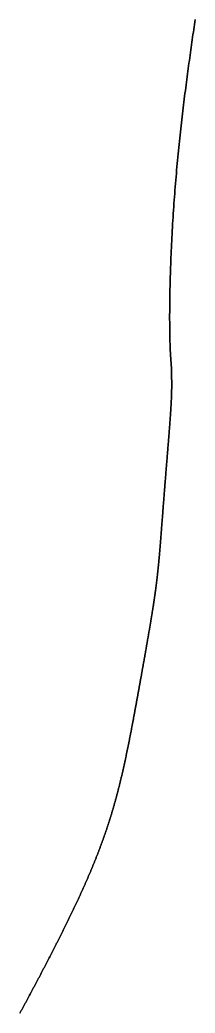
# Model space of a CAD drawing. Header units: inches. Extents: x 130170 to 284068, y 377793 to 804530.
# Drawn here: x 250104.9 to 250117.7, y 750698.3 to 750770.5 of the extents above; entities that cross this region are included whole.
import ezdxf

# ---------------------------------------------------------------- set-up
doc = ezdxf.new("R2010")
doc.units = ezdxf.units.IN
doc.header["$MEASUREMENT"] = 0
doc.layers.add('muni_il', color=7, linetype='Continuous')

msp = doc.modelspace()

# ---------------------------------------------------------------- linework, layer by layer
at = {"layer": 'muni_il'}
for points in [[(250117.679, 750770.477), (250117.653, 750770.297), (250117.627, 750770.117), (250117.6, 750769.936), (250117.574, 750769.754), (250117.548, 750769.571), (250117.521, 750769.388), (250117.495, 750769.204), (250117.468, 750769.019), (250117.442, 750768.833), (250117.416, 750768.647), (250117.389, 750768.459), (250117.362, 750768.271), (250117.336, 750768.082), (250117.309, 750767.891), (250117.283, 750767.7), (250117.256, 750767.508), (250117.229, 750767.315), (250117.203, 750767.12), (250117.176, 750766.925), (250117.15, 750766.728), (250117.123, 750766.531), (250117.097, 750766.332), (250117.07, 750766.132), (250117.044, 750765.931), (250117.017, 750765.728), (250116.991, 750765.525), (250116.965, 750765.32), (250116.938, 750765.114), (250116.912, 750764.906), (250116.886, 750764.697), (250116.86, 750764.488), (250116.834, 750764.276), (250116.809, 750764.064), (250116.783, 750763.85), (250116.758, 750763.634), (250116.732, 750763.418), (250116.707, 750763.2), (250116.682, 750762.98), (250116.657, 750762.76), (250116.633, 750762.538), (250116.608, 750762.314), (250116.584, 750762.09), (250116.56, 750761.864), (250116.536, 750761.637), (250116.512, 750761.408), (250116.489, 750761.179), (250116.466, 750760.948), (250116.443, 750760.716), (250116.42, 750760.482), (250116.398, 750760.248), (250116.376, 750760.012), (250116.354, 750759.775), (250116.332, 750759.538), (250116.311, 750759.299), (250116.291, 750759.059), (250116.27, 750758.819), (250116.25, 750758.577), (250116.231, 750758.335), (250116.211, 750758.092), (250116.192, 750757.848), (250116.174, 750757.604), (250116.156, 750757.359), (250116.138, 750757.114), (250116.121, 750756.868), (250116.104, 750756.622), (250116.087, 750756.375), (250116.072, 750756.129), (250116.056, 750755.882), (250116.041, 750755.635), (250116.026, 750755.389), (250116.012, 750755.142), (250115.999, 750754.896), (250115.986, 750754.651), (250115.973, 750754.406), (250115.961, 750754.161), (250115.95, 750753.917), (250115.938, 750753.675), (250115.928, 750753.433), (250115.918, 750753.192), (250115.908, 750752.953), (250115.899, 750752.715), (250115.891, 750752.479), (250115.883, 750752.244), (250115.876, 750752.011), (250115.869, 750751.78), (250115.862, 750751.552), (250115.856, 750751.326), (250115.851, 750751.102), (250115.846, 750750.881), (250115.842, 750750.663), (250115.838, 750750.448), (250115.835, 750750.236), (250115.832, 750750.027), (250115.83, 750749.822), (250115.827, 750749.621), (250115.826, 750749.423), (250115.825, 750749.23), (250115.824, 750749.041), (250115.824, 750748.856), (250115.824, 750748.677), (250115.825, 750748.501), (250115.826, 750748.331), (250115.827, 750748.166), (250115.828, 750748.006), (250115.83, 750747.852), (250115.833, 750747.703), (250115.835, 750747.56), (250115.838, 750747.423), (250115.841, 750747.291), (250115.844, 750747.166), (250115.847, 750747.046), (250115.85, 750746.933), (250115.854, 750746.826), (250115.857, 750746.725), (250115.861, 750746.629), (250115.865, 750746.54), (250115.869, 750746.457), (250115.872, 750746.379), (250115.876, 750746.307), (250115.879, 750746.24), (250115.883, 750746.178), (250115.886, 750746.12), (250115.951, 750745.13), (250115.952, 750745.085), (250115.953, 750745.061), (250115.954, 750745.036), (250115.955, 750745.01), (250115.956, 750744.983), (250115.956, 750744.956), (250115.957, 750744.928), (250115.958, 750744.9), (250115.959, 750744.871), (250115.959, 750744.842), (250115.96, 750744.812), (250115.961, 750744.783), (250115.962, 750744.753), (250115.962, 750744.723), (250115.963, 750744.693), (250115.963, 750744.662), (250115.964, 750744.632), (250115.965, 750744.602), (250115.965, 750744.572), (250115.966, 750744.541), (250115.966, 750744.511), (250115.967, 750744.481), (250115.967, 750744.451), (250115.968, 750744.421), (250115.968, 750744.391), (250115.969, 750744.361), (250115.969, 750744.332), (250115.97, 750744.302), (250115.97, 750744.273), (250115.97, 750744.244), (250115.971, 750744.214), (250115.971, 750744.185), (250115.971, 750744.156), (250115.971, 750744.128), (250115.971, 750744.099), (250115.972, 750744.07), (250115.972, 750744.042), (250115.972, 750744.013), (250115.972, 750743.985), (250115.972, 750743.957), (250115.972, 750743.929), (250115.972, 750743.901), (250115.972, 750743.873), (250115.972, 750743.845), (250115.972, 750743.817), (250115.971, 750743.789), (250115.971, 750743.761), (250115.971, 750743.733), (250115.971, 750743.705), (250115.97, 750743.677), (250115.97, 750743.649), (250115.97, 750743.622), (250115.969, 750743.594), (250115.969, 750743.566), (250115.968, 750743.538), (250115.968, 750743.51), (250115.967, 750743.482), (250115.967, 750743.454), (250115.966, 750743.426), (250115.965, 750743.397), (250115.964, 750743.369), (250115.964, 750743.341), (250115.963, 750743.312), (250115.962, 750743.283), (250115.961, 750743.255), (250115.96, 750743.226), (250115.959, 750743.197), (250115.958, 750743.168), (250115.957, 750743.138), (250115.956, 750743.109), (250115.955, 750743.079), (250115.954, 750743.049), (250115.953, 750743.019), (250115.952, 750742.989), (250115.95, 750742.959), (250115.949, 750742.928), (250115.948, 750742.898), (250115.946, 750742.867), (250115.945, 750742.836), (250115.944, 750742.804), (250115.942, 750742.773), (250115.94, 750742.741), (250115.939, 750742.709), (250115.937, 750742.677), (250115.936, 750742.644), (250115.934, 750742.612), (250115.932, 750742.579), (250115.93, 750742.545), (250115.929, 750742.512), (250115.927, 750742.478), (250115.925, 750742.444), (250115.923, 750742.41), (250115.921, 750742.375), (250115.919, 750742.34), (250115.917, 750742.305), (250115.915, 750742.27), (250115.912, 750742.234), (250115.91, 750742.198), (250115.908, 750742.162), (250115.906, 750742.125), (250115.903, 750742.089), (250115.901, 750742.052), (250115.898, 750742.014), (250115.896, 750741.976), (250115.894, 750741.938), (250115.891, 750741.9), (250115.888, 750741.861), (250115.886, 750741.822), (250115.883, 750741.783), (250115.88, 750741.743), (250115.878, 750741.703), (250115.875, 750741.663), (250115.872, 750741.623), (250115.869, 750741.582), (250115.866, 750741.541), (250115.863, 750741.499), (250115.86, 750741.457), (250115.857, 750741.415), (250115.854, 750741.373), (250115.851, 750741.33), (250115.848, 750741.287), (250115.844, 750741.243), (250115.841, 750741.199), (250115.838, 750741.155), (250115.835, 750741.111), (250115.831, 750741.066), (250115.828, 750741.021), (250115.825, 750740.976), (250115.821, 750740.93), (250115.817, 750740.885), (250115.814, 750740.838), (250115.81, 750740.792), (250115.807, 750740.745), (250115.803, 750740.698), (250115.799, 750740.65), (250115.796, 750740.603), (250115.792, 750740.555), (250115.788, 750740.506), (250115.784, 750740.458), (250115.781, 750740.409), (250115.777, 750740.36), (250115.773, 750740.31), (250115.769, 750740.26), (250115.765, 750740.21), (250115.761, 750740.16), (250115.757, 750740.11), (250115.753, 750740.059), (250115.749, 750740.008), (250115.745, 750739.957), (250115.741, 750739.905), (250115.736, 750739.853), (250115.732, 750739.801), (250115.728, 750739.749), (250115.724, 750739.697), (250115.719, 750739.644), (250115.715, 750739.591), (250115.711, 750739.538), (250115.707, 750739.485), (250115.702, 750739.431), (250115.698, 750739.378), (250115.694, 750739.324), (250115.689, 750739.27), (250115.685, 750739.215), (250115.68, 750739.161), (250115.676, 750739.106), (250115.672, 750739.051), (250115.667, 750738.997), (250115.663, 750738.941), (250115.658, 750738.886), (250115.654, 750738.831), (250115.649, 750738.775), (250115.645, 750738.72), (250115.64, 750738.664), (250115.635, 750738.608), (250115.631, 750738.552), (250115.626, 750738.496), (250115.622, 750738.44), (250115.617, 750738.383), (250115.613, 750738.327), (250115.608, 750738.27), (250115.603, 750738.214), (250115.599, 750738.157), (250115.594, 750738.1), (250115.59, 750738.044), (250115.585, 750737.987), (250115.58, 750737.93), (250115.576, 750737.873), (250115.571, 750737.816), (250115.567, 750737.759), (250115.562, 750737.702), (250115.557, 750737.645), (250115.553, 750737.588), (250115.548, 750737.531), (250115.544, 750737.474), (250115.539, 750737.417), (250115.534, 750737.359), (250115.53, 750737.302), (250115.525, 750737.245), (250115.521, 750737.188), (250115.516, 750737.131), (250115.511, 750737.074), (250115.507, 750737.017), (250115.502, 750736.96), (250115.498, 750736.904), (250115.493, 750736.847), (250115.489, 750736.79), (250115.484, 750736.733), (250115.48, 750736.677), (250115.475, 750736.62), (250115.471, 750736.564), (250115.466, 750736.507), (250115.462, 750736.451), (250115.457, 750736.395), (250115.453, 750736.338), (250115.448, 750736.282), (250115.444, 750736.226), (250115.44, 750736.171), (250115.435, 750736.115), (250115.431, 750736.059), (250115.427, 750736.004), (250115.422, 750735.948), (250115.418, 750735.893), (250115.413, 750735.838), (250115.409, 750735.783), (250115.405, 750735.728), (250115.401, 750735.673), (250115.396, 750735.618), (250115.392, 750735.564), (250115.388, 750735.509), (250115.384, 750735.455), (250115.38, 750735.401), (250115.375, 750735.347), (250115.371, 750735.293), (250115.367, 750735.24), (250115.363, 750735.186), (250115.359, 750735.133), (250115.355, 750735.08), (250115.351, 750735.027), (250115.347, 750734.974), (250115.343, 750734.921), (250115.338, 750734.869), (250115.334, 750734.817), (250115.33, 750734.764), (250115.326, 750734.713), (250115.322, 750734.661), (250115.319, 750734.609), (250115.315, 750734.558), (250115.311, 750734.507), (250115.307, 750734.455), (250115.303, 750734.405), (250115.299, 750734.354), (250115.295, 750734.303), (250115.291, 750734.253), (250115.287, 750734.203), (250115.284, 750734.153), (250115.28, 750734.103), (250115.276, 750734.054), (250115.272, 750734.004), (250115.268, 750733.955), (250115.265, 750733.906), (250115.261, 750733.857), (250115.257, 750733.809), (250115.253, 750733.76), (250115.25, 750733.712), (250115.246, 750733.664), (250115.242, 750733.616), (250115.239, 750733.568), (250115.235, 750733.521), (250115.231, 750733.473), (250115.228, 750733.426), (250115.224, 750733.379), (250115.221, 750733.332), (250115.217, 750733.286), (250115.213, 750733.239), (250115.21, 750733.193), (250115.206, 750733.147), (250115.203, 750733.101), (250115.199, 750733.056), (250115.196, 750733.01), (250115.192, 750732.965), (250115.189, 750732.92), (250115.185, 750732.875), (250115.181, 750732.83), (250115.178, 750732.786), (250115.174, 750732.741), (250115.171, 750732.697), (250115.167, 750732.653), (250115.164, 750732.609), (250115.16, 750732.565), (250115.157, 750732.522), (250115.154, 750732.478), (250115.15, 750732.435), (250115.147, 750732.392), (250115.143, 750732.349), (250115.139, 750732.306), (250115.136, 750732.263), (250115.133, 750732.221), (250115.129, 750732.179), (250115.126, 750732.137), (250115.122, 750732.095), (250115.119, 750732.053), (250115.115, 750732.011), (250115.112, 750731.969), (250115.108, 750731.928), (250115.105, 750731.887), (250115.101, 750731.845), (250115.098, 750731.804), (250115.094, 750731.763), (250115.091, 750731.723), (250115.087, 750731.682), (250115.084, 750731.641), (250115.08, 750731.601), (250115.076, 750731.561), (250115.073, 750731.521), (250115.069, 750731.481), (250115.066, 750731.441), (250115.062, 750731.401), (250115.059, 750731.361), (250115.055, 750731.321), (250115.051, 750731.282), (250115.048, 750731.242), (250115.044, 750731.203), (250115.04, 750731.164), (250115.037, 750731.125), (250115.033, 750731.085), (250115.029, 750731.046), (250115.026, 750731.007), (250115.022, 750730.969), (250115.018, 750730.93), (250115.014, 750730.891), (250115.01, 750730.852), (250115.007, 750730.814), (250115.003, 750730.775), (250114.999, 750730.737), (250114.995, 750730.698), (250114.991, 750730.66), (250114.987, 750730.622), (250114.983, 750730.584), (250114.979, 750730.545), (250114.975, 750730.507), (250114.971, 750730.469), (250114.967, 750730.431), (250114.963, 750730.393), (250114.959, 750730.355), (250114.955, 750730.317), (250114.951, 750730.279), (250114.947, 750730.241), (250114.943, 750730.203), (250114.938, 750730.165), (250114.934, 750730.127), (250114.93, 750730.089), (250114.925, 750730.051), (250114.921, 750730.013), (250114.917, 750729.975), (250114.912, 750729.937), (250114.908, 750729.899), (250114.903, 750729.861), (250114.899, 750729.823), (250114.894, 750729.785), (250114.89, 750729.747), (250114.885, 750729.709), (250114.881, 750729.671), (250114.876, 750729.633), (250114.871, 750729.595), (250114.867, 750729.556), (250114.862, 750729.518), (250114.857, 750729.48), (250114.852, 750729.441), (250114.847, 750729.403), (250114.842, 750729.365), (250114.837, 750729.326), (250114.832, 750729.287), (250114.827, 750729.249), (250114.822, 750729.21), (250114.817, 750729.171), (250114.812, 750729.132), (250114.807, 750729.093), (250114.802, 750729.055), (250114.796, 750729.015), (250114.791, 750728.976), (250114.786, 750728.937), (250114.78, 750728.898), (250114.775, 750728.858), (250114.769, 750728.819), (250114.764, 750728.779), (250114.758, 750728.739), (250114.752, 750728.699), (250114.747, 750728.659), (250114.741, 750728.619), (250114.735, 750728.579), (250114.729, 750728.539), (250114.724, 750728.498), (250114.718, 750728.458), (250114.712, 750728.417), (250114.706, 750728.376), (250114.7, 750728.335), (250114.694, 750728.294), (250114.688, 750728.253), (250114.681, 750728.212), (250114.675, 750728.17), (250114.669, 750728.129), (250114.662, 750728.087), (250114.656, 750728.045), (250114.65, 750728.003), (250114.643, 750727.961), (250114.637, 750727.919), (250114.63, 750727.876), (250114.624, 750727.834), (250114.617, 750727.791), (250114.61, 750727.748), (250114.603, 750727.705), (250114.597, 750727.661), (250114.59, 750727.618), (250114.583, 750727.574), (250114.576, 750727.531), (250114.569, 750727.487), (250114.562, 750727.443), (250114.555, 750727.398), (250114.548, 750727.354), (250114.54, 750727.309), (250114.533, 750727.265), (250114.526, 750727.22), (250114.519, 750727.175), (250114.511, 750727.129), (250114.504, 750727.084), (250114.496, 750727.038), (250114.489, 750726.992), (250114.481, 750726.946), (250114.474, 750726.9), (250114.466, 750726.854), (250114.458, 750726.807), (250114.45, 750726.76), (250114.442, 750726.713), (250114.435, 750726.666), (250114.427, 750726.619), (250114.419, 750726.572), (250114.411, 750726.524), (250114.403, 750726.476), (250114.395, 750726.428), (250114.386, 750726.38), (250114.378, 750726.331), (250114.37, 750726.283), (250114.362, 750726.234), (250114.353, 750726.185), (250114.345, 750726.136), (250114.337, 750726.087), (250114.328, 750726.037), (250114.32, 750725.987), (250114.311, 750725.937), (250114.302, 750725.887), (250114.294, 750725.837), (250114.285, 750725.787), (250114.276, 750725.736), (250114.268, 750725.685), (250114.259, 750725.634), (250114.25, 750725.583), (250114.241, 750725.532), (250114.232, 750725.48), (250114.223, 750725.429), (250114.214, 750725.377), (250114.205, 750725.325), (250114.196, 750725.273), (250114.187, 750725.22), (250114.178, 750725.168), (250114.168, 750725.115), (250114.159, 750725.062), (250114.15, 750725.009), (250114.141, 750724.956), (250114.131, 750724.902), (250114.122, 750724.849), (250114.112, 750724.795), (250114.103, 750724.741), (250114.093, 750724.687), (250114.084, 750724.633), (250114.074, 750724.579), (250114.065, 750724.524), (250114.055, 750724.469), (250114.045, 750724.415), (250114.036, 750724.36), (250114.026, 750724.305), (250114.016, 750724.249), (250114.006, 750724.194), (250113.997, 750724.138), (250113.987, 750724.083), (250113.977, 750724.027), (250113.967, 750723.971), (250113.957, 750723.915), (250113.947, 750723.859), (250113.937, 750723.803), (250113.927, 750723.746), (250113.917, 750723.69), (250113.907, 750723.633), (250113.897, 750723.576), (250113.887, 750723.52), (250113.876, 750723.463), (250113.866, 750723.405), (250113.856, 750723.348), (250113.846, 750723.291), (250113.835, 750723.233), (250113.825, 750723.176), (250113.815, 750723.118), (250113.805, 750723.061), (250113.794, 750723.003), (250113.784, 750722.945), (250113.774, 750722.887), (250113.763, 750722.829), (250113.753, 750722.771), (250113.742, 750722.713), (250113.732, 750722.654), (250113.721, 750722.596), (250113.711, 750722.537), (250113.7, 750722.479), (250113.69, 750722.42), (250113.679, 750722.362), (250113.669, 750722.303), (250113.658, 750722.244), (250113.648, 750722.185), (250113.637, 750722.127), (250113.626, 750722.068), (250113.616, 750722.009), (250113.605, 750721.95), (250113.594, 750721.891), (250113.584, 750721.832), (250113.573, 750721.772), (250113.562, 750721.713), (250113.552, 750721.654), (250113.541, 750721.595), (250113.53, 750721.536), (250113.519, 750721.476), (250113.509, 750721.417), (250113.498, 750721.358), (250113.487, 750721.298), (250113.476, 750721.239), (250113.465, 750721.18), (250113.454, 750721.12), (250113.444, 750721.061), (250113.433, 750721.002), (250113.422, 750720.942), (250113.411, 750720.883), (250113.4, 750720.824), (250113.389, 750720.764), (250113.378, 750720.705), (250113.368, 750720.645), (250113.357, 750720.586), (250113.346, 750720.527), (250113.335, 750720.468), (250113.324, 750720.408), (250113.313, 750720.349), (250113.302, 750720.29), (250113.291, 750720.23), (250113.28, 750720.171), (250113.269, 750720.112), (250113.258, 750720.053), (250113.247, 750719.994), (250113.236, 750719.935), (250113.225, 750719.876), (250113.214, 750719.817), (250113.203, 750719.758), (250113.192, 750719.699), (250113.181, 750719.64), (250113.17, 750719.581), (250113.159, 750719.522), (250113.148, 750719.464), (250113.137, 750719.405), (250113.125, 750719.346), (250113.114, 750719.288), (250113.103, 750719.229), (250113.092, 750719.171), (250113.081, 750719.112), (250113.07, 750719.054), (250113.059, 750718.996), (250113.048, 750718.938), (250113.036, 750718.879), (250113.025, 750718.821), (250113.014, 750718.763), (250113.003, 750718.705), (250112.991, 750718.647), (250112.98, 750718.59), (250112.969, 750718.532), (250112.958, 750718.474), (250112.947, 750718.416), (250112.935, 750718.359), (250112.924, 750718.301), (250112.913, 750718.244), (250112.901, 750718.187), (250112.89, 750718.129), (250112.879, 750718.072), (250112.867, 750718.015), (250112.856, 750717.958), (250112.844, 750717.901), (250112.833, 750717.844), (250112.822, 750717.787), (250112.81, 750717.731), (250112.799, 750717.674), (250112.787, 750717.617), (250112.776, 750717.561), (250112.764, 750717.504), (250112.753, 750717.448), (250112.741, 750717.392), (250112.73, 750717.336), (250112.718, 750717.28), (250112.706, 750717.224), (250112.695, 750717.168), (250112.683, 750717.112), (250112.671, 750717.056), (250112.66, 750717.001), (250112.648, 750716.945), (250112.636, 750716.89), (250112.624, 750716.834), (250112.612, 750716.779), (250112.601, 750716.724), (250112.589, 750716.668), (250112.577, 750716.613), (250112.565, 750716.558), (250112.553, 750716.503), (250112.541, 750716.449), (250112.529, 750716.394), (250112.517, 750716.339), (250112.505, 750716.285), (250112.493, 750716.23), (250112.481, 750716.176), (250112.469, 750716.121), (250112.456, 750716.067), (250112.444, 750716.013), (250112.432, 750715.959), (250112.42, 750715.905), (250112.407, 750715.851), (250112.395, 750715.797), (250112.383, 750715.743), (250112.37, 750715.689), (250112.358, 750715.636), (250112.345, 750715.582), (250112.333, 750715.528), (250112.32, 750715.475), (250112.307, 750715.422), (250112.295, 750715.368), (250112.282, 750715.315), (250112.269, 750715.262), (250112.257, 750715.209), (250112.244, 750715.156), (250112.231, 750715.103), (250112.218, 750715.05), (250112.205, 750714.997), (250112.192, 750714.944), (250112.179, 750714.892), (250112.166, 750714.839), (250112.153, 750714.787), (250112.14, 750714.734), (250112.126, 750714.682), (250112.113, 750714.629), (250112.1, 750714.577), (250112.086, 750714.525), (250112.073, 750714.473), (250112.059, 750714.42), (250112.046, 750714.368), (250112.032, 750714.316), (250112.019, 750714.264), (250112.005, 750714.213), (250111.991, 750714.161), (250111.977, 750714.109), (250111.964, 750714.057), (250111.95, 750714.005), (250111.936, 750713.954), (250111.922, 750713.902), (250111.907, 750713.851), (250111.893, 750713.799), (250111.879, 750713.748), (250111.865, 750713.696), (250111.851, 750713.645), (250111.836, 750713.593), (250111.822, 750713.542), (250111.807, 750713.491), (250111.793, 750713.44), (250111.778, 750713.388), (250111.763, 750713.337), (250111.749, 750713.286), (250111.734, 750713.235), (250111.719, 750713.184), (250111.704, 750713.133), (250111.689, 750713.082), (250111.674, 750713.031), (250111.659, 750712.981), (250111.644, 750712.93), (250111.628, 750712.879), (250111.613, 750712.828), (250111.598, 750712.777), (250111.582, 750712.727), (250111.567, 750712.676), (250111.551, 750712.625), (250111.536, 750712.575), (250111.52, 750712.524), (250111.504, 750712.473), (250111.488, 750712.423), (250111.472, 750712.372), (250111.456, 750712.322), (250111.44, 750712.271), (250111.424, 750712.221), (250111.408, 750712.17), (250111.392, 750712.12), (250111.375, 750712.069), (250111.359, 750712.019), (250111.342, 750711.969), (250111.326, 750711.918), (250111.309, 750711.868), (250111.293, 750711.818), (250111.276, 750711.767), (250111.259, 750711.717), (250111.242, 750711.667), (250111.225, 750711.617), (250111.208, 750711.566), (250111.191, 750711.516), (250111.174, 750711.466), (250111.156, 750711.416), (250111.139, 750711.365), (250111.122, 750711.315), (250111.104, 750711.265), (250111.087, 750711.215), (250111.069, 750711.165), (250111.051, 750711.114), (250111.034, 750711.064), (250111.016, 750711.014), (250110.998, 750710.964), (250110.98, 750710.914), (250110.962, 750710.864), (250110.944, 750710.814), (250110.925, 750710.764), (250110.907, 750710.713), (250110.889, 750710.663), (250110.87, 750710.613), (250110.852, 750710.563), (250110.833, 750710.513), (250110.815, 750710.463), (250110.796, 750710.413), (250110.777, 750710.363), (250110.758, 750710.313), (250110.74, 750710.262), (250110.721, 750710.212), (250110.702, 750710.162), (250110.682, 750710.112), (250110.663, 750710.062), (250110.644, 750710.012), (250110.625, 750709.962), (250110.605, 750709.912), (250110.586, 750709.862), (250110.566, 750709.812), (250110.547, 750709.762), (250110.527, 750709.712), (250110.507, 750709.661), (250110.487, 750709.611), (250110.467, 750709.561), (250110.447, 750709.511), (250110.427, 750709.461), (250110.407, 750709.411), (250110.387, 750709.361), (250110.367, 750709.311), (250110.347, 750709.261), (250110.326, 750709.211), (250110.306, 750709.161), (250110.286, 750709.111), (250110.265, 750709.06), (250110.244, 750709.01), (250110.224, 750708.96), (250110.203, 750708.91), (250110.182, 750708.86), (250110.161, 750708.81), (250110.14, 750708.76), (250110.119, 750708.71), (250110.098, 750708.66), (250110.077, 750708.61), (250110.056, 750708.559), (250110.035, 750708.509), (250110.014, 750708.459), (250109.992, 750708.409), (250109.971, 750708.359), (250109.949, 750708.309), (250109.928, 750708.259), (250109.906, 750708.209), (250109.884, 750708.159), (250109.863, 750708.109), (250109.841, 750708.058), (250109.819, 750708.008), (250109.797, 750707.958), (250109.775, 750707.908), (250109.753, 750707.858), (250109.731, 750707.808), (250109.709, 750707.758), (250109.687, 750707.708), (250109.665, 750707.657), (250109.643, 750707.607), (250109.62, 750707.557), (250109.598, 750707.507), (250109.576, 750707.457), (250109.553, 750707.407), (250109.53, 750707.357), (250109.508, 750707.307), (250109.485, 750707.257), (250109.463, 750707.206), (250109.44, 750707.156), (250109.417, 750707.106), (250109.394, 750707.056), (250109.372, 750707.006), (250109.349, 750706.956), (250109.326, 750706.906), (250109.303, 750706.856), (250109.28, 750706.806), (250109.257, 750706.755), (250109.233, 750706.705), (250109.21, 750706.655), (250109.187, 750706.605), (250109.164, 750706.555), (250109.14, 750706.505), (250109.117, 750706.455), (250109.094, 750706.405), (250109.07, 750706.355), (250109.047, 750706.305), (250109.023, 750706.255), (250109, 750706.205), (250108.976, 750706.155), (250108.952, 750706.105), (250108.929, 750706.054), (250108.905, 750706.004), (250108.881, 750705.954), (250108.857, 750705.904), (250108.834, 750705.854), (250108.81, 750705.804), (250108.786, 750705.754), (250108.762, 750705.704), (250108.738, 750705.654), (250108.714, 750705.604), (250108.69, 750705.554), (250108.666, 750705.504), (250108.642, 750705.454), (250108.618, 750705.404), (250108.593, 750705.354), (250108.569, 750705.304), (250108.545, 750705.254), (250108.521, 750705.204), (250108.496, 750705.154), (250108.472, 750705.104), (250108.448, 750705.055), (250108.423, 750705.005), (250108.399, 750704.955), (250108.374, 750704.905), (250108.35, 750704.855), (250108.325, 750704.805), (250108.301, 750704.755), (250108.276, 750704.705), (250108.251, 750704.655), (250108.227, 750704.605), (250108.202, 750704.556), (250108.177, 750704.506), (250108.153, 750704.456), (250108.128, 750704.406), (250108.103, 750704.356), (250108.078, 750704.306), (250108.054, 750704.256), (250108.029, 750704.207), (250108.004, 750704.157), (250107.979, 750704.107), (250107.954, 750704.057), (250107.929, 750704.007), (250107.904, 750703.958), (250107.879, 750703.908), (250107.854, 750703.858), (250107.829, 750703.808), (250107.804, 750703.759), (250107.779, 750703.709), (250107.754, 750703.659), (250107.729, 750703.609), (250107.703, 750703.56), (250107.678, 750703.51), (250107.653, 750703.46), (250107.628, 750703.41), (250107.603, 750703.361), (250107.578, 750703.311), (250107.552, 750703.261), (250107.527, 750703.212), (250107.502, 750703.162), (250107.476, 750703.112), (250107.451, 750703.063), (250107.426, 750703.013), (250107.4, 750702.963), (250107.375, 750702.914), (250107.349, 750702.864), (250107.324, 750702.815), (250107.298, 750702.765), (250107.273, 750702.715), (250107.247, 750702.666), (250107.222, 750702.616), (250107.196, 750702.567), (250107.171, 750702.517), (250107.145, 750702.467), (250107.12, 750702.418), (250107.094, 750702.368), (250107.069, 750702.319), (250107.043, 750702.269), (250107.017, 750702.22), (250106.992, 750702.17), (250106.966, 750702.121), (250106.94, 750702.071), (250106.915, 750702.022), (250106.889, 750701.972), (250106.863, 750701.923), (250106.837, 750701.873), (250106.812, 750701.824), (250106.786, 750701.774), (250106.76, 750701.725), (250106.734, 750701.675), (250106.708, 750701.626), (250106.683, 750701.577), (250106.657, 750701.527), (250106.631, 750701.478), (250106.605, 750701.428), (250106.579, 750701.379), (250106.553, 750701.33), (250106.527, 750701.28), (250106.501, 750701.231), (250106.475, 750701.181), (250106.449, 750701.132), (250106.423, 750701.083), (250106.397, 750701.033), (250106.371, 750700.984), (250106.345, 750700.935), (250106.319, 750700.885), (250106.293, 750700.836), (250106.267, 750700.787), (250106.241, 750700.738), (250106.215, 750700.688), (250106.189, 750700.639), (250106.163, 750700.59), (250106.137, 750700.54), (250106.111, 750700.491), (250106.084, 750700.442), (250106.058, 750700.393), (250106.032, 750700.343), (250106.006, 750700.294), (250105.98, 750700.245), (250105.954, 750700.196), (250105.927, 750700.147), (250105.901, 750700.097), (250105.875, 750700.048), (250105.849, 750699.999), (250105.822, 750699.95), (250105.796, 750699.901), (250105.77, 750699.852), (250105.744, 750699.803), (250105.717, 750699.753), (250105.691, 750699.704), (250105.665, 750699.655), (250105.638, 750699.606), (250105.612, 750699.557), (250105.586, 750699.508), (250105.559, 750699.459), (250105.533, 750699.41), (250105.507, 750699.361), (250105.48, 750699.312), (250105.454, 750699.263), (250105.427, 750699.214), (250105.401, 750699.165), (250105.375, 750699.116), (250105.348, 750699.067), (250105.322, 750699.018), (250105.295, 750698.969), (250105.269, 750698.92), (250105.242, 750698.871), (250105.216, 750698.822), (250105.189, 750698.773), (250105.163, 750698.724), (250105.136, 750698.675), (250105.11, 750698.627), (250105.083, 750698.578), (250105.057, 750698.529), (250105.03, 750698.48), (250105.004, 750698.431), (250104.977, 750698.382), (250104.95, 750698.334), (250104.924, 750698.285)], [(250104.924, 750698.285), (250104.95, 750698.334), (250104.977, 750698.382), (250105.004, 750698.431), (250105.03, 750698.48), (250105.057, 750698.529), (250105.083, 750698.578), (250105.11, 750698.627), (250105.136, 750698.675), (250105.163, 750698.724), (250105.189, 750698.773), (250105.216, 750698.822), (250105.242, 750698.871), (250105.269, 750698.92), (250105.295, 750698.969), (250105.322, 750699.018), (250105.348, 750699.067), (250105.375, 750699.116), (250105.401, 750699.165), (250105.427, 750699.214), (250105.454, 750699.263), (250105.48, 750699.312), (250105.507, 750699.361), (250105.533, 750699.41), (250105.559, 750699.459), (250105.586, 750699.508), (250105.612, 750699.557), (250105.638, 750699.606), (250105.665, 750699.655), (250105.691, 750699.704), (250105.717, 750699.753), (250105.744, 750699.803), (250105.77, 750699.852), (250105.796, 750699.901), (250105.822, 750699.95), (250105.849, 750699.999), (250105.875, 750700.048), (250105.901, 750700.097), (250105.927, 750700.147), (250105.954, 750700.196), (250105.98, 750700.245), (250106.006, 750700.294), (250106.032, 750700.343), (250106.058, 750700.393), (250106.084, 750700.442), (250106.111, 750700.491), (250106.137, 750700.54), (250106.163, 750700.59), (250106.189, 750700.639), (250106.215, 750700.688), (250106.241, 750700.738), (250106.267, 750700.787), (250106.293, 750700.836), (250106.319, 750700.885), (250106.345, 750700.935), (250106.371, 750700.984), (250106.397, 750701.033), (250106.423, 750701.083), (250106.449, 750701.132), (250106.475, 750701.181), (250106.501, 750701.231), (250106.527, 750701.28), (250106.553, 750701.33), (250106.579, 750701.379), (250106.605, 750701.428), (250106.631, 750701.478), (250106.657, 750701.527), (250106.683, 750701.577), (250106.708, 750701.626), (250106.734, 750701.675), (250106.76, 750701.725), (250106.786, 750701.774), (250106.812, 750701.824), (250106.837, 750701.873), (250106.863, 750701.923), (250106.889, 750701.972), (250106.915, 750702.022), (250106.94, 750702.071), (250106.966, 750702.121), (250106.992, 750702.17), (250107.017, 750702.22), (250107.043, 750702.269), (250107.069, 750702.319), (250107.094, 750702.368), (250107.12, 750702.418), (250107.145, 750702.467), (250107.171, 750702.517), (250107.196, 750702.567), (250107.222, 750702.616), (250107.247, 750702.666), (250107.273, 750702.715), (250107.298, 750702.765), (250107.324, 750702.815), (250107.349, 750702.864), (250107.375, 750702.914), (250107.4, 750702.963), (250107.426, 750703.013), (250107.451, 750703.063), (250107.476, 750703.112), (250107.502, 750703.162), (250107.527, 750703.212), (250107.552, 750703.261), (250107.578, 750703.311), (250107.603, 750703.361), (250107.628, 750703.41), (250107.653, 750703.46), (250107.678, 750703.51), (250107.703, 750703.56), (250107.729, 750703.609), (250107.754, 750703.659), (250107.779, 750703.709), (250107.804, 750703.759), (250107.829, 750703.808), (250107.854, 750703.858), (250107.879, 750703.908), (250107.904, 750703.958), (250107.929, 750704.007), (250107.954, 750704.057), (250107.979, 750704.107), (250108.004, 750704.157), (250108.029, 750704.207), (250108.054, 750704.256), (250108.078, 750704.306), (250108.103, 750704.356), (250108.128, 750704.406), (250108.153, 750704.456), (250108.177, 750704.506), (250108.202, 750704.556), (250108.227, 750704.605), (250108.251, 750704.655), (250108.276, 750704.705), (250108.301, 750704.755), (250108.325, 750704.805), (250108.35, 750704.855), (250108.374, 750704.905), (250108.399, 750704.955), (250108.423, 750705.005), (250108.448, 750705.055), (250108.472, 750705.104), (250108.496, 750705.154), (250108.521, 750705.204), (250108.545, 750705.254), (250108.569, 750705.304), (250108.593, 750705.354), (250108.618, 750705.404), (250108.642, 750705.454), (250108.666, 750705.504), (250108.69, 750705.554), (250108.714, 750705.604), (250108.738, 750705.654), (250108.762, 750705.704), (250108.786, 750705.754), (250108.81, 750705.804), (250108.834, 750705.854), (250108.857, 750705.904), (250108.881, 750705.954), (250108.905, 750706.004), (250108.929, 750706.054), (250108.952, 750706.105), (250108.976, 750706.155), (250109, 750706.205), (250109.023, 750706.255), (250109.047, 750706.305), (250109.07, 750706.355), (250109.094, 750706.405), (250109.117, 750706.455), (250109.14, 750706.505), (250109.164, 750706.555), (250109.187, 750706.605), (250109.21, 750706.655), (250109.233, 750706.705), (250109.257, 750706.755), (250109.28, 750706.806), (250109.303, 750706.856), (250109.326, 750706.906), (250109.349, 750706.956), (250109.372, 750707.006), (250109.394, 750707.056), (250109.417, 750707.106), (250109.44, 750707.156), (250109.463, 750707.206), (250109.485, 750707.257), (250109.508, 750707.307), (250109.53, 750707.357), (250109.553, 750707.407), (250109.576, 750707.457), (250109.598, 750707.507), (250109.62, 750707.557), (250109.643, 750707.607), (250109.665, 750707.657), (250109.687, 750707.708), (250109.709, 750707.758), (250109.731, 750707.808), (250109.753, 750707.858), (250109.775, 750707.908), (250109.797, 750707.958), (250109.819, 750708.008), (250109.841, 750708.058), (250109.863, 750708.109), (250109.884, 750708.159), (250109.906, 750708.209), (250109.928, 750708.259), (250109.949, 750708.309), (250109.971, 750708.359), (250109.992, 750708.409), (250110.014, 750708.459), (250110.035, 750708.509), (250110.056, 750708.559), (250110.077, 750708.61), (250110.098, 750708.66), (250110.119, 750708.71), (250110.14, 750708.76), (250110.161, 750708.81), (250110.182, 750708.86), (250110.203, 750708.91), (250110.224, 750708.96), (250110.244, 750709.01), (250110.265, 750709.06), (250110.286, 750709.111), (250110.306, 750709.161), (250110.326, 750709.211), (250110.347, 750709.261), (250110.367, 750709.311), (250110.387, 750709.361), (250110.407, 750709.411), (250110.427, 750709.461), (250110.447, 750709.511), (250110.467, 750709.561), (250110.487, 750709.611), (250110.507, 750709.661), (250110.527, 750709.712), (250110.547, 750709.762), (250110.566, 750709.812), (250110.586, 750709.862), (250110.605, 750709.912), (250110.625, 750709.962), (250110.644, 750710.012), (250110.663, 750710.062), (250110.682, 750710.112), (250110.702, 750710.162), (250110.721, 750710.212), (250110.74, 750710.262), (250110.758, 750710.313), (250110.777, 750710.363), (250110.796, 750710.413), (250110.815, 750710.463), (250110.833, 750710.513), (250110.852, 750710.563), (250110.87, 750710.613), (250110.889, 750710.663), (250110.907, 750710.713), (250110.925, 750710.764), (250110.944, 750710.814), (250110.962, 750710.864), (250110.98, 750710.914), (250110.998, 750710.964), (250111.016, 750711.014), (250111.034, 750711.064), (250111.051, 750711.114), (250111.069, 750711.165), (250111.087, 750711.215), (250111.104, 750711.265), (250111.122, 750711.315), (250111.139, 750711.365), (250111.156, 750711.416), (250111.174, 750711.466), (250111.191, 750711.516), (250111.208, 750711.566), (250111.225, 750711.617), (250111.242, 750711.667), (250111.259, 750711.717), (250111.276, 750711.767), (250111.293, 750711.818), (250111.309, 750711.868), (250111.326, 750711.918), (250111.342, 750711.969), (250111.359, 750712.019), (250111.375, 750712.069), (250111.392, 750712.12), (250111.408, 750712.17), (250111.424, 750712.221), (250111.44, 750712.271), (250111.456, 750712.322), (250111.472, 750712.372), (250111.488, 750712.423), (250111.504, 750712.473), (250111.52, 750712.524), (250111.536, 750712.575), (250111.551, 750712.625), (250111.567, 750712.676), (250111.582, 750712.727), (250111.598, 750712.777), (250111.613, 750712.828), (250111.628, 750712.879), (250111.644, 750712.93), (250111.659, 750712.981), (250111.674, 750713.031), (250111.689, 750713.082), (250111.704, 750713.133), (250111.719, 750713.184), (250111.734, 750713.235), (250111.749, 750713.286), (250111.763, 750713.337), (250111.778, 750713.388), (250111.793, 750713.44), (250111.807, 750713.491), (250111.822, 750713.542), (250111.836, 750713.593), (250111.851, 750713.645), (250111.865, 750713.696), (250111.879, 750713.748), (250111.893, 750713.799), (250111.907, 750713.851), (250111.922, 750713.902), (250111.936, 750713.954), (250111.95, 750714.005), (250111.964, 750714.057), (250111.977, 750714.109), (250111.991, 750714.161), (250112.005, 750714.213), (250112.019, 750714.264), (250112.032, 750714.316), (250112.046, 750714.368), (250112.059, 750714.42), (250112.073, 750714.473), (250112.086, 750714.525), (250112.1, 750714.577), (250112.113, 750714.629), (250112.126, 750714.682), (250112.14, 750714.734), (250112.153, 750714.787), (250112.166, 750714.839), (250112.179, 750714.892), (250112.192, 750714.944), (250112.205, 750714.997), (250112.218, 750715.05), (250112.231, 750715.103), (250112.244, 750715.156), (250112.257, 750715.209), (250112.269, 750715.262), (250112.282, 750715.315), (250112.295, 750715.368), (250112.307, 750715.422), (250112.32, 750715.475), (250112.333, 750715.528), (250112.345, 750715.582), (250112.358, 750715.636), (250112.37, 750715.689), (250112.383, 750715.743), (250112.395, 750715.797), (250112.407, 750715.851), (250112.42, 750715.905), (250112.432, 750715.959), (250112.444, 750716.013), (250112.456, 750716.067), (250112.469, 750716.121), (250112.481, 750716.176), (250112.493, 750716.23), (250112.505, 750716.285), (250112.517, 750716.339), (250112.529, 750716.394), (250112.541, 750716.449), (250112.553, 750716.503), (250112.565, 750716.558), (250112.577, 750716.613), (250112.589, 750716.668), (250112.601, 750716.724), (250112.612, 750716.779), (250112.624, 750716.834), (250112.636, 750716.89), (250112.648, 750716.945), (250112.66, 750717.001), (250112.671, 750717.056), (250112.683, 750717.112), (250112.695, 750717.168), (250112.706, 750717.224), (250112.718, 750717.28), (250112.73, 750717.336), (250112.741, 750717.392), (250112.753, 750717.448), (250112.764, 750717.504), (250112.776, 750717.561), (250112.787, 750717.617), (250112.799, 750717.674), (250112.81, 750717.731), (250112.822, 750717.787), (250112.833, 750717.844), (250112.844, 750717.901), (250112.856, 750717.958), (250112.867, 750718.015), (250112.879, 750718.072), (250112.89, 750718.129), (250112.901, 750718.187), (250112.913, 750718.244), (250112.924, 750718.301), (250112.935, 750718.359), (250112.947, 750718.416), (250112.958, 750718.474), (250112.969, 750718.532), (250112.98, 750718.59), (250112.991, 750718.647), (250113.003, 750718.705), (250113.014, 750718.763), (250113.025, 750718.821), (250113.036, 750718.879), (250113.048, 750718.938), (250113.059, 750718.996), (250113.07, 750719.054), (250113.081, 750719.112), (250113.092, 750719.171), (250113.103, 750719.229), (250113.114, 750719.288), (250113.125, 750719.346), (250113.137, 750719.405), (250113.148, 750719.464), (250113.159, 750719.522), (250113.17, 750719.581), (250113.181, 750719.64), (250113.192, 750719.699), (250113.203, 750719.758), (250113.214, 750719.817), (250113.225, 750719.876), (250113.236, 750719.935), (250113.247, 750719.994), (250113.258, 750720.053), (250113.269, 750720.112), (250113.28, 750720.171), (250113.291, 750720.23), (250113.302, 750720.29), (250113.313, 750720.349), (250113.324, 750720.408), (250113.335, 750720.468), (250113.346, 750720.527), (250113.357, 750720.586), (250113.368, 750720.645), (250113.378, 750720.705), (250113.389, 750720.764), (250113.4, 750720.824), (250113.411, 750720.883), (250113.422, 750720.942), (250113.433, 750721.002), (250113.444, 750721.061), (250113.454, 750721.12), (250113.465, 750721.18), (250113.476, 750721.239), (250113.487, 750721.298), (250113.498, 750721.358), (250113.509, 750721.417), (250113.519, 750721.476), (250113.53, 750721.536), (250113.541, 750721.595), (250113.552, 750721.654), (250113.562, 750721.713), (250113.573, 750721.772), (250113.584, 750721.832), (250113.594, 750721.891), (250113.605, 750721.95), (250113.616, 750722.009), (250113.626, 750722.068), (250113.637, 750722.127), (250113.648, 750722.185), (250113.658, 750722.244), (250113.669, 750722.303), (250113.679, 750722.362), (250113.69, 750722.42), (250113.7, 750722.479), (250113.711, 750722.537), (250113.721, 750722.596), (250113.732, 750722.654), (250113.742, 750722.713), (250113.753, 750722.771), (250113.763, 750722.829), (250113.774, 750722.887), (250113.784, 750722.945), (250113.794, 750723.003), (250113.805, 750723.061), (250113.815, 750723.118), (250113.825, 750723.176), (250113.835, 750723.233), (250113.846, 750723.291), (250113.856, 750723.348), (250113.866, 750723.405), (250113.876, 750723.463), (250113.887, 750723.52), (250113.897, 750723.576), (250113.907, 750723.633), (250113.917, 750723.69), (250113.927, 750723.746), (250113.937, 750723.803), (250113.947, 750723.859), (250113.957, 750723.915), (250113.967, 750723.971), (250113.977, 750724.027), (250113.987, 750724.083), (250113.997, 750724.138), (250114.006, 750724.194), (250114.016, 750724.249), (250114.026, 750724.305), (250114.036, 750724.36), (250114.045, 750724.415), (250114.055, 750724.469), (250114.065, 750724.524), (250114.074, 750724.579), (250114.084, 750724.633), (250114.093, 750724.687), (250114.103, 750724.741), (250114.112, 750724.795), (250114.122, 750724.849), (250114.131, 750724.902), (250114.141, 750724.956), (250114.15, 750725.009), (250114.159, 750725.062), (250114.168, 750725.115), (250114.178, 750725.168), (250114.187, 750725.22), (250114.196, 750725.273), (250114.205, 750725.325), (250114.214, 750725.377), (250114.223, 750725.429), (250114.232, 750725.48), (250114.241, 750725.532), (250114.25, 750725.583), (250114.259, 750725.634), (250114.268, 750725.685), (250114.276, 750725.736), (250114.285, 750725.787), (250114.294, 750725.837), (250114.302, 750725.887), (250114.311, 750725.937), (250114.32, 750725.987), (250114.328, 750726.037), (250114.337, 750726.087), (250114.345, 750726.136), (250114.353, 750726.185), (250114.362, 750726.234), (250114.37, 750726.283), (250114.378, 750726.331), (250114.386, 750726.38), (250114.395, 750726.428), (250114.403, 750726.476), (250114.411, 750726.524), (250114.419, 750726.572), (250114.427, 750726.619), (250114.435, 750726.666), (250114.442, 750726.713), (250114.45, 750726.76), (250114.458, 750726.807), (250114.466, 750726.854), (250114.474, 750726.9), (250114.481, 750726.946), (250114.489, 750726.992), (250114.496, 750727.038), (250114.504, 750727.084), (250114.511, 750727.129), (250114.519, 750727.175), (250114.526, 750727.22), (250114.533, 750727.265), (250114.54, 750727.309), (250114.548, 750727.354), (250114.555, 750727.398), (250114.562, 750727.443), (250114.569, 750727.487), (250114.576, 750727.531), (250114.583, 750727.574), (250114.59, 750727.618), (250114.597, 750727.661), (250114.603, 750727.705), (250114.61, 750727.748), (250114.617, 750727.791), (250114.624, 750727.834), (250114.63, 750727.876), (250114.637, 750727.919), (250114.643, 750727.961), (250114.65, 750728.003), (250114.656, 750728.045), (250114.662, 750728.087), (250114.669, 750728.129), (250114.675, 750728.17), (250114.681, 750728.212), (250114.688, 750728.253), (250114.694, 750728.294), (250114.7, 750728.335), (250114.706, 750728.376), (250114.712, 750728.417), (250114.718, 750728.458), (250114.724, 750728.498), (250114.729, 750728.539), (250114.735, 750728.579), (250114.741, 750728.619), (250114.747, 750728.659), (250114.752, 750728.699), (250114.758, 750728.739), (250114.764, 750728.779), (250114.769, 750728.819), (250114.775, 750728.858), (250114.78, 750728.898), (250114.786, 750728.937), (250114.791, 750728.976), (250114.796, 750729.015), (250114.802, 750729.055), (250114.807, 750729.093), (250114.812, 750729.132), (250114.817, 750729.171), (250114.822, 750729.21), (250114.827, 750729.249), (250114.832, 750729.287), (250114.837, 750729.326), (250114.842, 750729.365), (250114.847, 750729.403), (250114.852, 750729.441), (250114.857, 750729.48), (250114.862, 750729.518), (250114.867, 750729.556), (250114.871, 750729.595), (250114.876, 750729.633), (250114.881, 750729.671), (250114.885, 750729.709), (250114.89, 750729.747), (250114.894, 750729.785), (250114.899, 750729.823), (250114.903, 750729.861), (250114.908, 750729.899), (250114.912, 750729.937), (250114.917, 750729.975), (250114.921, 750730.013), (250114.925, 750730.051), (250114.93, 750730.089), (250114.934, 750730.127), (250114.938, 750730.165), (250114.943, 750730.203), (250114.947, 750730.241), (250114.951, 750730.279), (250114.955, 750730.317), (250114.959, 750730.355), (250114.963, 750730.393), (250114.967, 750730.431), (250114.971, 750730.469), (250114.975, 750730.507), (250114.979, 750730.545), (250114.983, 750730.584), (250114.987, 750730.622), (250114.991, 750730.66), (250114.995, 750730.698), (250114.999, 750730.737), (250115.003, 750730.775), (250115.007, 750730.814), (250115.01, 750730.852), (250115.014, 750730.891), (250115.018, 750730.93), (250115.022, 750730.969), (250115.026, 750731.007), (250115.029, 750731.046), (250115.033, 750731.085), (250115.037, 750731.125), (250115.04, 750731.164), (250115.044, 750731.203), (250115.048, 750731.242), (250115.051, 750731.282), (250115.055, 750731.321), (250115.059, 750731.361), (250115.062, 750731.401), (250115.066, 750731.441), (250115.069, 750731.481), (250115.073, 750731.521), (250115.076, 750731.561), (250115.08, 750731.601), (250115.084, 750731.641), (250115.087, 750731.682), (250115.091, 750731.723), (250115.094, 750731.763), (250115.098, 750731.804), (250115.101, 750731.845), (250115.105, 750731.887), (250115.108, 750731.928), (250115.112, 750731.969), (250115.115, 750732.011), (250115.119, 750732.053), (250115.122, 750732.095), (250115.126, 750732.137), (250115.129, 750732.179), (250115.133, 750732.221), (250115.136, 750732.263), (250115.139, 750732.306), (250115.143, 750732.349), (250115.147, 750732.392), (250115.15, 750732.435), (250115.154, 750732.478), (250115.157, 750732.522), (250115.16, 750732.565), (250115.164, 750732.609), (250115.167, 750732.653), (250115.171, 750732.697), (250115.174, 750732.741), (250115.178, 750732.786), (250115.181, 750732.83), (250115.185, 750732.875), (250115.189, 750732.92), (250115.192, 750732.965), (250115.196, 750733.01), (250115.199, 750733.056), (250115.203, 750733.101), (250115.206, 750733.147), (250115.21, 750733.193), (250115.213, 750733.239), (250115.217, 750733.286), (250115.221, 750733.332), (250115.224, 750733.379), (250115.228, 750733.426), (250115.231, 750733.473), (250115.235, 750733.521), (250115.239, 750733.568), (250115.242, 750733.616), (250115.246, 750733.664), (250115.25, 750733.712), (250115.253, 750733.76), (250115.257, 750733.809), (250115.261, 750733.857), (250115.265, 750733.906), (250115.268, 750733.955), (250115.272, 750734.004), (250115.276, 750734.054), (250115.28, 750734.103), (250115.284, 750734.153), (250115.287, 750734.203), (250115.291, 750734.253), (250115.295, 750734.303), (250115.299, 750734.354), (250115.303, 750734.405), (250115.307, 750734.455), (250115.311, 750734.507), (250115.315, 750734.558), (250115.319, 750734.609), (250115.322, 750734.661), (250115.326, 750734.713), (250115.33, 750734.764), (250115.334, 750734.817), (250115.338, 750734.869), (250115.343, 750734.921), (250115.347, 750734.974), (250115.351, 750735.027), (250115.355, 750735.08), (250115.359, 750735.133), (250115.363, 750735.186), (250115.367, 750735.24), (250115.371, 750735.293), (250115.375, 750735.347), (250115.38, 750735.401), (250115.384, 750735.455), (250115.388, 750735.509), (250115.392, 750735.564), (250115.396, 750735.618), (250115.401, 750735.673), (250115.405, 750735.728), (250115.409, 750735.783), (250115.413, 750735.838), (250115.418, 750735.893), (250115.422, 750735.948), (250115.427, 750736.004), (250115.431, 750736.059), (250115.435, 750736.115), (250115.44, 750736.171), (250115.444, 750736.226), (250115.448, 750736.282), (250115.453, 750736.338), (250115.457, 750736.395), (250115.462, 750736.451), (250115.466, 750736.507), (250115.471, 750736.564), (250115.475, 750736.62), (250115.48, 750736.677), (250115.484, 750736.733), (250115.489, 750736.79), (250115.493, 750736.847), (250115.498, 750736.904), (250115.502, 750736.96), (250115.507, 750737.017), (250115.511, 750737.074), (250115.516, 750737.131), (250115.521, 750737.188), (250115.525, 750737.245), (250115.53, 750737.302), (250115.534, 750737.359), (250115.539, 750737.417), (250115.544, 750737.474), (250115.548, 750737.531), (250115.553, 750737.588), (250115.557, 750737.645), (250115.562, 750737.702), (250115.567, 750737.759), (250115.571, 750737.816), (250115.576, 750737.873), (250115.58, 750737.93), (250115.585, 750737.987), (250115.59, 750738.044), (250115.594, 750738.1), (250115.599, 750738.157), (250115.603, 750738.214), (250115.608, 750738.27), (250115.613, 750738.327), (250115.617, 750738.383), (250115.622, 750738.44), (250115.626, 750738.496), (250115.631, 750738.552), (250115.635, 750738.608), (250115.64, 750738.664), (250115.645, 750738.72), (250115.649, 750738.775), (250115.654, 750738.831), (250115.658, 750738.886), (250115.663, 750738.941), (250115.667, 750738.997), (250115.672, 750739.051), (250115.676, 750739.106), (250115.68, 750739.161), (250115.685, 750739.215), (250115.689, 750739.27), (250115.694, 750739.324), (250115.698, 750739.378), (250115.702, 750739.431), (250115.707, 750739.485), (250115.711, 750739.538), (250115.715, 750739.591), (250115.719, 750739.644), (250115.724, 750739.697), (250115.728, 750739.749), (250115.732, 750739.801), (250115.736, 750739.853), (250115.741, 750739.905), (250115.745, 750739.957), (250115.749, 750740.008), (250115.753, 750740.059), (250115.757, 750740.11), (250115.761, 750740.16), (250115.765, 750740.21), (250115.769, 750740.26), (250115.773, 750740.31), (250115.777, 750740.36), (250115.781, 750740.409), (250115.784, 750740.458), (250115.788, 750740.506), (250115.792, 750740.555), (250115.796, 750740.603), (250115.799, 750740.65), (250115.803, 750740.698), (250115.807, 750740.745), (250115.81, 750740.792), (250115.814, 750740.838), (250115.817, 750740.885), (250115.821, 750740.93), (250115.825, 750740.976), (250115.828, 750741.021), (250115.831, 750741.066), (250115.835, 750741.111), (250115.838, 750741.155), (250115.841, 750741.199), (250115.844, 750741.243), (250115.848, 750741.287), (250115.851, 750741.33), (250115.854, 750741.373), (250115.857, 750741.415), (250115.86, 750741.457), (250115.863, 750741.499), (250115.866, 750741.541), (250115.869, 750741.582), (250115.872, 750741.623), (250115.875, 750741.663), (250115.878, 750741.703), (250115.88, 750741.743), (250115.883, 750741.783), (250115.886, 750741.822), (250115.888, 750741.861), (250115.891, 750741.9), (250115.894, 750741.938), (250115.896, 750741.976), (250115.898, 750742.014), (250115.901, 750742.052), (250115.903, 750742.089), (250115.906, 750742.125), (250115.908, 750742.162), (250115.91, 750742.198), (250115.912, 750742.234), (250115.915, 750742.27), (250115.917, 750742.305), (250115.919, 750742.34), (250115.921, 750742.375), (250115.923, 750742.41), (250115.925, 750742.444), (250115.927, 750742.478), (250115.929, 750742.512), (250115.93, 750742.545), (250115.932, 750742.579), (250115.934, 750742.612), (250115.936, 750742.644), (250115.937, 750742.677), (250115.939, 750742.709), (250115.94, 750742.741), (250115.942, 750742.773), (250115.944, 750742.804), (250115.945, 750742.836), (250115.946, 750742.867), (250115.948, 750742.898), (250115.949, 750742.928), (250115.95, 750742.959), (250115.952, 750742.989), (250115.953, 750743.019), (250115.954, 750743.049), (250115.955, 750743.079), (250115.956, 750743.109), (250115.957, 750743.138), (250115.958, 750743.168), (250115.959, 750743.197), (250115.96, 750743.226), (250115.961, 750743.255), (250115.962, 750743.283), (250115.963, 750743.312), (250115.964, 750743.341), (250115.964, 750743.369), (250115.965, 750743.397), (250115.966, 750743.426), (250115.967, 750743.454), (250115.967, 750743.482), (250115.968, 750743.51), (250115.968, 750743.538), (250115.969, 750743.566), (250115.969, 750743.594), (250115.97, 750743.622), (250115.97, 750743.649), (250115.97, 750743.677), (250115.971, 750743.705), (250115.971, 750743.733), (250115.971, 750743.761), (250115.971, 750743.789), (250115.972, 750743.817), (250115.972, 750743.845), (250115.972, 750743.873), (250115.972, 750743.901), (250115.972, 750743.929), (250115.972, 750743.957), (250115.972, 750743.985), (250115.972, 750744.013), (250115.972, 750744.042), (250115.972, 750744.07), (250115.971, 750744.099), (250115.971, 750744.128), (250115.971, 750744.156), (250115.971, 750744.185), (250115.971, 750744.214), (250115.97, 750744.244), (250115.97, 750744.273), (250115.97, 750744.302), (250115.969, 750744.332), (250115.969, 750744.361), (250115.968, 750744.391), (250115.968, 750744.421), (250115.967, 750744.451), (250115.967, 750744.481), (250115.966, 750744.511), (250115.966, 750744.541), (250115.965, 750744.572), (250115.965, 750744.602), (250115.964, 750744.632), (250115.963, 750744.662), (250115.963, 750744.693), (250115.962, 750744.723), (250115.962, 750744.753), (250115.961, 750744.783), (250115.96, 750744.812), (250115.959, 750744.842), (250115.959, 750744.871), (250115.958, 750744.9), (250115.957, 750744.928), (250115.956, 750744.956), (250115.956, 750744.983), (250115.955, 750745.01), (250115.954, 750745.036), (250115.953, 750745.061), (250115.952, 750745.085), (250115.951, 750745.13), (250115.886, 750746.12), (250115.883, 750746.178), (250115.879, 750746.24), (250115.876, 750746.307), (250115.872, 750746.379), (250115.869, 750746.457), (250115.865, 750746.54), (250115.861, 750746.629), (250115.857, 750746.725), (250115.854, 750746.826), (250115.85, 750746.933), (250115.847, 750747.046), (250115.844, 750747.166), (250115.841, 750747.291), (250115.838, 750747.423), (250115.835, 750747.56), (250115.833, 750747.703), (250115.83, 750747.852), (250115.828, 750748.006), (250115.827, 750748.166), (250115.826, 750748.331), (250115.825, 750748.501), (250115.824, 750748.677), (250115.824, 750748.856), (250115.824, 750749.041), (250115.825, 750749.23), (250115.826, 750749.423), (250115.827, 750749.621), (250115.83, 750749.822), (250115.832, 750750.027), (250115.835, 750750.236), (250115.838, 750750.448), (250115.842, 750750.663), (250115.846, 750750.881), (250115.851, 750751.102), (250115.856, 750751.326), (250115.862, 750751.552), (250115.869, 750751.78), (250115.876, 750752.011), (250115.883, 750752.244), (250115.891, 750752.479), (250115.899, 750752.715), (250115.908, 750752.953), (250115.918, 750753.192), (250115.928, 750753.433), (250115.938, 750753.675), (250115.95, 750753.917), (250115.961, 750754.161), (250115.973, 750754.406), (250115.986, 750754.651), (250115.999, 750754.896), (250116.012, 750755.142), (250116.026, 750755.389), (250116.041, 750755.635), (250116.056, 750755.882), (250116.072, 750756.129), (250116.087, 750756.375), (250116.104, 750756.622), (250116.121, 750756.868), (250116.138, 750757.114), (250116.156, 750757.359), (250116.174, 750757.604), (250116.192, 750757.848), (250116.211, 750758.092), (250116.231, 750758.335), (250116.25, 750758.577), (250116.27, 750758.819), (250116.291, 750759.059), (250116.311, 750759.299), (250116.332, 750759.538), (250116.354, 750759.775), (250116.376, 750760.012), (250116.398, 750760.248), (250116.42, 750760.482), (250116.443, 750760.716), (250116.466, 750760.948), (250116.489, 750761.179), (250116.512, 750761.408), (250116.536, 750761.637), (250116.56, 750761.864), (250116.584, 750762.09), (250116.608, 750762.314), (250116.633, 750762.538), (250116.657, 750762.76), (250116.682, 750762.98), (250116.707, 750763.2), (250116.732, 750763.418), (250116.758, 750763.634), (250116.783, 750763.85), (250116.809, 750764.064), (250116.834, 750764.276), (250116.86, 750764.488), (250116.886, 750764.697), (250116.912, 750764.906), (250116.938, 750765.114), (250116.965, 750765.32), (250116.991, 750765.525), (250117.017, 750765.728), (250117.044, 750765.931), (250117.07, 750766.132), (250117.097, 750766.332), (250117.123, 750766.531), (250117.15, 750766.728), (250117.176, 750766.925), (250117.203, 750767.12), (250117.229, 750767.315), (250117.256, 750767.508), (250117.283, 750767.7), (250117.309, 750767.891), (250117.336, 750768.082), (250117.362, 750768.271), (250117.389, 750768.459), (250117.416, 750768.647), (250117.442, 750768.833), (250117.468, 750769.019), (250117.495, 750769.204), (250117.521, 750769.388), (250117.548, 750769.571), (250117.574, 750769.754), (250117.6, 750769.936), (250117.627, 750770.117), (250117.653, 750770.297), (250117.679, 750770.477)]]:
    msp.add_lwpolyline(points, dxfattribs=at)

doc.saveas('drawing.dxf')
